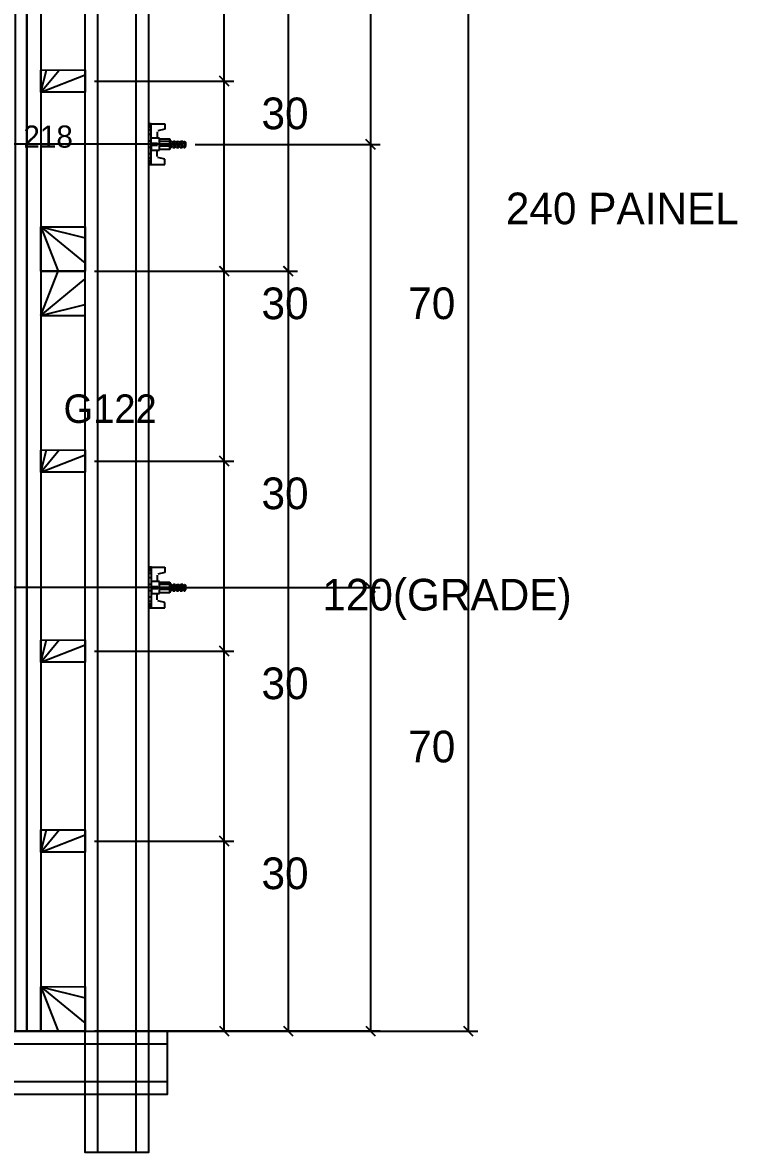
# Model space of a CAD drawing. Header units: metres. Extents: x 2862 to 8703, y 2782 to 4661.
# Drawn here: x 6586.6 to 6812.5, y 4027.9 to 4384.7 of the extents above; entities that cross this region are included whole.
import ezdxf

# ---------------------------------------------------------------- set-up
doc = ezdxf.new("R2010")
doc.units = ezdxf.units.M

msp = doc.modelspace()

# ---------------------------------------------------------------- linework, layer by layer
at = {"layer": 'CHAPA', "color": 1}
msp.add_lwpolyline([(6588.01, 4066.23), (6584.41, 4066.23), (6584.41, 4546.23), (6588.01, 4546.23), (6588.01, 4066.23)], dxfattribs=at)
at = {"layer": 'COTA', "color": 241}
for p, q in [((6670.55, 4546.24), (6670.55, 4306.25)), ((6727.44, 4546.23), (6727.44, 4066.23)), ((6696.59, 4466.22), (6696.59, 4346.25)), ((6650.35, 4366.25), (6650.35, 4426.25)), ((6609.41, 4366.25), (6653.35, 4366.25)), ((6609.41, 4366.25), (6653.35, 4366.25)), ((6650.35, 4306.25), (6650.35, 4366.25)), ((6641.22, 4346.25), (6699.59, 4346.25)), ((6641.22, 4346.25), (6699.59, 4346.25)), ((6696.59, 4346.25), (6696.59, 4206.31)), ((6609.4, 4306.24), (6673.55, 4306.24)), ((6609.41, 4306.24), (6653.35, 4306.24)), ((6609.42, 4306.25), (6653.35, 4306.25)), ((6609.42, 4306.25), (6673.55, 4306.25)), ((6650.35, 4246.25), (6650.35, 4306.24)), ((6670.55, 4306.24), (6670.55, 4066.25)), ((6609.41, 4246.25), (6653.35, 4246.25)), ((6609.41, 4246.25), (6653.35, 4246.25)), ((6650.35, 4186.25), (6650.35, 4246.25)), ((6629.45, 4206.31), (6699.59, 4206.31)), ((6629.45, 4206.31), (6699.59, 4206.31)), ((6696.59, 4206.31), (6696.59, 4066.25)), ((6609.41, 4186.25), (6653.35, 4186.25)), ((6609.41, 4186.25), (6653.35, 4186.25)), ((6650.35, 4126.25), (6650.35, 4186.25)), ((6609.41, 4126.25), (6653.35, 4126.25)), ((6609.41, 4126.25), (6653.35, 4126.25)), ((6650.35, 4066.25), (6650.35, 4126.25)), ((6587.41, 4066.23), (6730.44, 4066.23)), ((6609.41, 4066.25), (6699.59, 4066.25)), ((6609.42, 4066.25), (6653.35, 4066.25)), ((6609.42, 4066.25), (6673.55, 4066.25))]:
    msp.add_line(p, q, dxfattribs=at)
at = {"layer": 'COTA'}
for p, q in [((6651.85, 4364.75), (6648.85, 4367.75)), ((6648.85, 4367.75), (6651.85, 4364.75)), ((6698.09, 4344.75), (6695.09, 4347.75)), ((6695.09, 4347.75), (6698.09, 4344.75)), ((6648.85, 4307.75), (6651.85, 4304.75)), ((6651.85, 4304.74), (6648.85, 4307.74)), ((6669.05, 4307.75), (6672.05, 4304.75)), ((6672.05, 4304.74), (6669.05, 4307.74)), ((6648.85, 4247.75), (6651.85, 4244.75)), ((6651.85, 4244.75), (6648.85, 4247.75)), ((6695.09, 4207.81), (6698.09, 4204.81)), ((6698.09, 4204.81), (6695.09, 4207.81)), ((6651.85, 4184.75), (6648.85, 4187.75)), ((6648.85, 4187.75), (6651.85, 4184.75)), ((6648.85, 4127.75), (6651.85, 4124.75)), ((6651.85, 4124.75), (6648.85, 4127.75)), ((6648.85, 4067.75), (6651.85, 4064.75)), ((6669.05, 4067.75), (6672.05, 4064.75)), ((6695.09, 4067.75), (6698.09, 4064.75)), ((6725.94, 4067.73), (6728.94, 4064.73))]:
    msp.add_line(p, q, dxfattribs=at)
at = {"layer": 'Hachura'}
for p, q in [((6627.32, 4352.77), (6626.42, 4352.77)), ((6626.42, 4352.77), (6626.42, 4339.87)), ((6627.34, 4352.63), (6626.42, 4352.63)), ((6627.34, 4352.42), (6626.42, 4352.42)), ((6627.34, 4352.08), (6626.42, 4352.08)), ((6626.42, 4351.82), (6626.42, 4344)), ((6627.34, 4351.62), (6626.42, 4351.62)), ((6627.34, 4350.78), (6626.42, 4350.78)), ((6627.32, 4339.87), (6627.32, 4352.77)), ((6627.32, 4352.77), (6631.58, 4352.77)), ((6629.13, 4350.2), (6629.13, 4348.25)), ((6631.58, 4351.09), (6629.37, 4350.51)), ((6631.58, 4352.77), (6631.58, 4351.09)), ((6627.34, 4349.34), (6626.42, 4349.34)), ((6627.32, 4346.31), (6626.42, 4346.31)), ((6627.2, 4347.29), (6626.76, 4347.29)), ((6629.9, 4348.25), (6627.32, 4348.25)), ((6629.32, 4346.52), (6627.32, 4346.52)), ((6627.32, 4346.32), (6627.32, 4344.38)), ((6627.32, 4346.01), (6629.32, 4346.01)), ((6629.9, 4348.25), (6629.9, 4348)), ((6629.9, 4348.25), (6629.9, 4348)), ((6629.9, 4344.38), (6629.9, 4348.25)), ((6629.9, 4348), (6633.13, 4348)), ((6633.13, 4347.22), (6629.9, 4347.22)), ((6633.06, 4348), (6633.06, 4344.64)), ((6633.13, 4348), (6633.13, 4344.64)), ((6633.77, 4347.22), (6633.13, 4347.22)), ((6634.1, 4345.29), (6633.13, 4347.22)), ((6633.13, 4346.45), (6633.76, 4345.18)), ((6633.13, 4346.19), (6633.58, 4345.29)), ((6633.77, 4347.22), (6634.74, 4345.29)), ((6633.85, 4347.32), (6634.92, 4345.18)), ((6635.16, 4345.21), (6634.08, 4347.38)), ((6634.72, 4347.22), (6634.29, 4347.22)), ((6635.26, 4345.29), (6634.29, 4347.22)), ((6634.72, 4347.22), (6634.93, 4347.22)), ((6634.93, 4347.22), (6635.9, 4345.29)), ((6635.01, 4347.32), (6636.08, 4345.18)), ((6636.32, 4345.21), (6635.24, 4347.38)), ((6635.45, 4347.22), (6636.09, 4347.22)), ((6636.42, 4345.29), (6635.45, 4347.22)), ((6636.09, 4347.22), (6637.06, 4345.29)), ((6636.17, 4347.32), (6637.24, 4345.18)), ((6637.49, 4345.21), (6636.4, 4347.38)), ((6637.58, 4345.29), (6636.61, 4347.22)), ((6637.58, 4345.29), (6636.61, 4347.22)), ((6637.26, 4347.22), (6636.61, 4347.22)), ((6637.26, 4347.22), (6637.9, 4345.93)), ((6637.33, 4347.32), (6637.9, 4346.19)), ((6637.9, 4346.71), (6637.56, 4347.38)), ((6637.9, 4346.96), (6637.77, 4347.22)), ((6637.9, 4347.22), (6638.22, 4346.9)), ((6637.9, 4347.22), (6637.9, 4345.28)), ((6638.22, 4345.61), (6638.22, 4346.9)), ((6627.34, 4343.28), (6626.42, 4343.28)), ((6626.57, 4345.36), (6627, 4345.36)), ((6627, 4345.36), (6627.22, 4345.36)), ((6627.32, 4345.03), (6627.32, 4345.67)), ((6627.32, 4339.87), (6627.32, 4345.03)), ((6627.32, 4344.38), (6629.9, 4344.38)), ((6629.13, 4342.44), (6629.13, 4344.38)), ((6633.13, 4345.67), (6629.9, 4345.67)), ((6633.13, 4344.64), (6629.9, 4344.64)), ((6633.13, 4345.29), (6633.58, 4345.29)), ((6634.1, 4345.29), (6634.74, 4345.29)), ((6635.26, 4345.29), (6635.9, 4345.29)), ((6635.69, 4345.29), (6635.9, 4345.29)), ((6636.42, 4345.29), (6637.06, 4345.29)), ((6637.58, 4345.29), (6637.9, 4345.29)), ((6637.9, 4345.28), (6638.22, 4345.61)), ((6627.34, 4341.86), (6626.42, 4341.86)), ((6627.34, 4341.02), (6626.42, 4341.02)), ((6627.34, 4340.56), (6626.42, 4340.56)), ((6627.34, 4340.22), (6626.42, 4340.22)), ((6627.34, 4340.01), (6626.42, 4340.01)), ((6626.42, 4339.87), (6631.56, 4339.87)), ((6631.58, 4341.55), (6629.37, 4342.13)), ((6631.58, 4339.87), (6631.58, 4341.55)), ((6627.37, 4212.63), (6626.44, 4212.63)), ((6627.37, 4212.42), (6626.44, 4212.42)), ((6627.37, 4212.08), (6626.44, 4212.08)), ((6627.37, 4211.62), (6626.44, 4211.62)), ((6627.37, 4210.78), (6626.44, 4210.78)), ((6626.45, 4212.77), (6626.45, 4199.87)), ((6627.35, 4212.77), (6626.45, 4212.77)), ((6626.45, 4211.82), (6626.45, 4204)), ((6627.35, 4212.77), (6631.61, 4212.77)), ((6627.35, 4199.87), (6627.35, 4212.77)), ((6631.61, 4211.09), (6629.4, 4210.51)), ((6631.61, 4212.77), (6631.61, 4211.09)), ((6627.37, 4209.34), (6626.45, 4209.34)), ((6627.22, 4207.29), (6626.79, 4207.29)), ((6629.93, 4208.25), (6627.35, 4208.25)), ((6629.16, 4210.2), (6629.16, 4208.25)), ((6629.93, 4208.25), (6629.93, 4208)), ((6629.93, 4208.25), (6629.93, 4208)), ((6629.93, 4204.38), (6629.93, 4208.25)), ((6629.93, 4208), (6633.16, 4208)), ((6633.16, 4207.22), (6629.93, 4207.22)), ((6633.09, 4208), (6633.09, 4204.64)), ((6633.16, 4208), (6633.16, 4204.64)), ((6633.8, 4207.22), (6633.16, 4207.22)), ((6634.12, 4205.29), (6633.16, 4207.22)), ((6633.8, 4207.22), (6634.77, 4205.29)), ((6633.88, 4207.32), (6634.95, 4205.18)), ((6635.19, 4205.21), (6634.11, 4207.38)), ((6634.75, 4207.22), (6634.32, 4207.22)), ((6635.28, 4205.29), (6634.32, 4207.22)), ((6634.75, 4207.22), (6634.96, 4207.22)), ((6634.96, 4207.22), (6635.93, 4205.29)), ((6635.04, 4207.32), (6636.11, 4205.18)), ((6636.35, 4205.21), (6635.27, 4207.38)), ((6635.48, 4207.22), (6636.12, 4207.22)), ((6636.44, 4205.29), (6635.48, 4207.22)), ((6636.12, 4207.22), (6637.09, 4205.29)), ((6636.2, 4207.32), (6637.27, 4205.18)), ((6637.51, 4205.21), (6636.43, 4207.38)), ((6637.61, 4205.29), (6636.64, 4207.22)), ((6637.61, 4205.29), (6636.64, 4207.22)), ((6637.28, 4207.22), (6636.64, 4207.22)), ((6637.28, 4207.22), (6637.93, 4205.93)), ((6637.36, 4207.32), (6637.93, 4206.19)), ((6637.93, 4206.71), (6637.59, 4207.38)), ((6637.93, 4206.96), (6637.8, 4207.22)), ((6637.93, 4207.22), (6637.93, 4205.28)), ((6637.93, 4207.22), (6638.25, 4206.9)), ((6638.25, 4205.61), (6638.25, 4206.9)), ((6627.37, 4203.28), (6626.44, 4203.28)), ((6627.35, 4206.31), (6626.45, 4206.31)), ((6626.6, 4205.36), (6627.03, 4205.36)), ((6627.03, 4205.36), (6627.24, 4205.36)), ((6629.35, 4206.52), (6627.35, 4206.52)), ((6627.35, 4206.32), (6627.35, 4204.38)), ((6627.35, 4206.01), (6629.35, 4206.01)), ((6627.35, 4205.03), (6627.35, 4205.67)), ((6627.35, 4199.87), (6627.35, 4205.03)), ((6627.35, 4204.38), (6629.93, 4204.38)), ((6629.16, 4202.44), (6629.16, 4204.38)), ((6633.16, 4205.67), (6629.93, 4205.67)), ((6633.16, 4204.64), (6629.93, 4204.64)), ((6633.16, 4206.45), (6633.79, 4205.18)), ((6633.16, 4206.19), (6633.61, 4205.29)), ((6633.16, 4205.29), (6633.61, 4205.29)), ((6634.12, 4205.29), (6634.77, 4205.29)), ((6635.28, 4205.29), (6635.93, 4205.29)), ((6635.72, 4205.29), (6635.93, 4205.29)), ((6636.44, 4205.29), (6637.09, 4205.29)), ((6637.61, 4205.29), (6637.93, 4205.29)), ((6637.93, 4205.28), (6638.25, 4205.61)), ((6627.37, 4201.86), (6626.44, 4201.86)), ((6627.37, 4201.02), (6626.44, 4201.02)), ((6627.37, 4200.56), (6626.44, 4200.56)), ((6627.37, 4200.22), (6626.44, 4200.22)), ((6627.37, 4200.01), (6626.44, 4200.01)), ((6626.45, 4199.87), (6631.58, 4199.87)), ((6631.61, 4201.55), (6629.4, 4202.13)), ((6631.61, 4199.87), (6631.61, 4201.55))]:
    msp.add_line(p, q, dxfattribs=at)
at = {"layer": 'Hachura', "color": 251}
for p, q in [((6637.23, 4346.31), (6497.43, 4346.31)), ((6637.25, 4206.31), (6497.45, 4206.31))]:
    msp.add_line(p, q, dxfattribs=at)
for points in [[(6588.01, 4066.23), (6584.41, 4066.23), (6584.41, 4546.23), (6588.01, 4546.23), (6588.01, 4066.23)], [(6588.01, 4546.23), (6592.41, 4546.23), (6592.41, 4066.23), (6588.01, 4066.23), (6588.01, 4546.23)]]:
    msp.add_lwpolyline(points, dxfattribs=at)
at = {"layer": 'Madeira', "color": 126}
for p, q in [((6592.42, 4362.73), (6598.17, 4369.74)), ((6592.42, 4362.73), (6594.15, 4369.74)), ((6592.42, 4362.73), (6606.41, 4368.18)), ((6592.41, 4320.23), (6597.85, 4306.24)), ((6592.41, 4320.23), (6606.41, 4316.77)), ((6592.41, 4320.23), (6606.42, 4308.73)), ((6592.43, 4292.23), (6597.84, 4306.23)), ((6592.43, 4292.23), (6606.42, 4303.76)), ((6592.43, 4292.23), (6606.42, 4295.73)), ((6592.42, 4242.73), (6598.17, 4249.74)), ((6592.42, 4242.73), (6594.15, 4249.74)), ((6592.42, 4242.73), (6606.41, 4248.18)), ((6592.42, 4182.73), (6594.15, 4189.74)), ((6592.42, 4182.73), (6598.17, 4189.74)), ((6592.42, 4182.73), (6606.41, 4188.18)), ((6592.42, 4122.73), (6594.15, 4129.74)), ((6592.42, 4122.73), (6598.17, 4129.74)), ((6592.42, 4122.73), (6606.41, 4128.18)), ((6592.41, 4080.23), (6606.42, 4068.73)), ((6592.41, 4080.23), (6597.85, 4066.24)), ((6592.41, 4080.23), (6606.41, 4076.77))]:
    msp.add_line(p, q, dxfattribs=at)
for points in [[(6592.41, 4306.23), (6606.41, 4306.25), (6606.41, 4546.24), (6592.41, 4546.23), (6592.41, 4306.23)], [(6592.42, 4362.73), (6592.41, 4369.73), (6606.41, 4369.75), (6606.42, 4362.75), (6592.42, 4362.73)], [(6592.41, 4320.23), (6606.41, 4320.25), (6606.42, 4306.25), (6592.42, 4306.23), (6592.41, 4320.23)], [(6592.41, 4066.23), (6606.41, 4066.25), (6606.41, 4306.24), (6592.41, 4306.23), (6592.41, 4066.23)], [(6592.43, 4292.23), (6606.43, 4292.24), (6606.41, 4306.24), (6592.41, 4306.23), (6592.43, 4292.23)], [(6592.42, 4242.73), (6592.41, 4249.73), (6606.41, 4249.75), (6606.42, 4242.75), (6592.42, 4242.73)], [(6592.42, 4182.73), (6592.41, 4189.73), (6606.41, 4189.75), (6606.42, 4182.75), (6592.42, 4182.73)], [(6592.42, 4122.73), (6592.41, 4129.73), (6606.41, 4129.75), (6606.42, 4122.75), (6592.42, 4122.73)], [(6592.41, 4080.23), (6606.41, 4080.25), (6606.42, 4066.25), (6592.42, 4066.23), (6592.41, 4080.23)]]:
    msp.add_lwpolyline(points, dxfattribs=at)
at = {"layer": 'Perfil Metálico', "color": 224}
for points in [[(6606.41, 4578.16), (6626.41, 4578.16), (6626.41, 4027.91), (6606.41, 4027.91), (6606.41, 4578.16)], [(6622.41, 4027.91), (6610.41, 4027.91), (6610.41, 4578.16), (6622.41, 4578.16), (6622.41, 4027.91)], [(6632.32, 4066.23), (6632.32, 4046.23), (6208.04, 4046.23), (6208.04, 4066.23), (6632.32, 4066.23)], [(6208.04, 4050.23), (6208.04, 4062.23), (6632.32, 4062.23), (6632.32, 4050.23), (6208.04, 4050.23)]]:
    msp.add_lwpolyline(points, dxfattribs=at)
at = {"layer": 'SARRAFO', "color": 251}
msp.add_lwpolyline([(6588.01, 4066.23), (6588.01, 4546.23), (6592.41, 4546.23), (6592.41, 4066.23), (6588.01, 4066.23)], dxfattribs=at)
msp.add_lwpolyline([(6588.01, 4066.23), (6588.01, 4546.23), (6592.41, 4546.23), (6592.41, 4066.23), (6588.01, 4066.23)], dxfattribs=at)

# ---------------------------------------------------------------- texts
at = {"layer": 'COTA', "color": 241}
for s, p in [('30', (6662.13, 4351.05)), ('240 PAINEL', (6739.33, 4321.03)), ('30', (6662.13, 4291.05)), ('70', (6708.49, 4291.08)), ('30', (6662.13, 4231.05)), ('120(GRADE)', (6681.33, 4199.05)), ('30', (6662.13, 4171.05)), ('70', (6708.49, 4151.08)), ('30', (6662.13, 4111.05))]:
    msp.add_text(s, height=10, dxfattribs=at).set_placement(p)
at = {"layer": 'COTA', "color": 1}
msp.add_text('218', height=7, dxfattribs=at).set_placement((6586.91, 4345.22))
at = {"layer": 'TEXTO_GERAL'}
msp.add_text('G122', height=9, dxfattribs=at).set_placement((6599.59, 4258.29))

doc.saveas('drawing.dxf')
